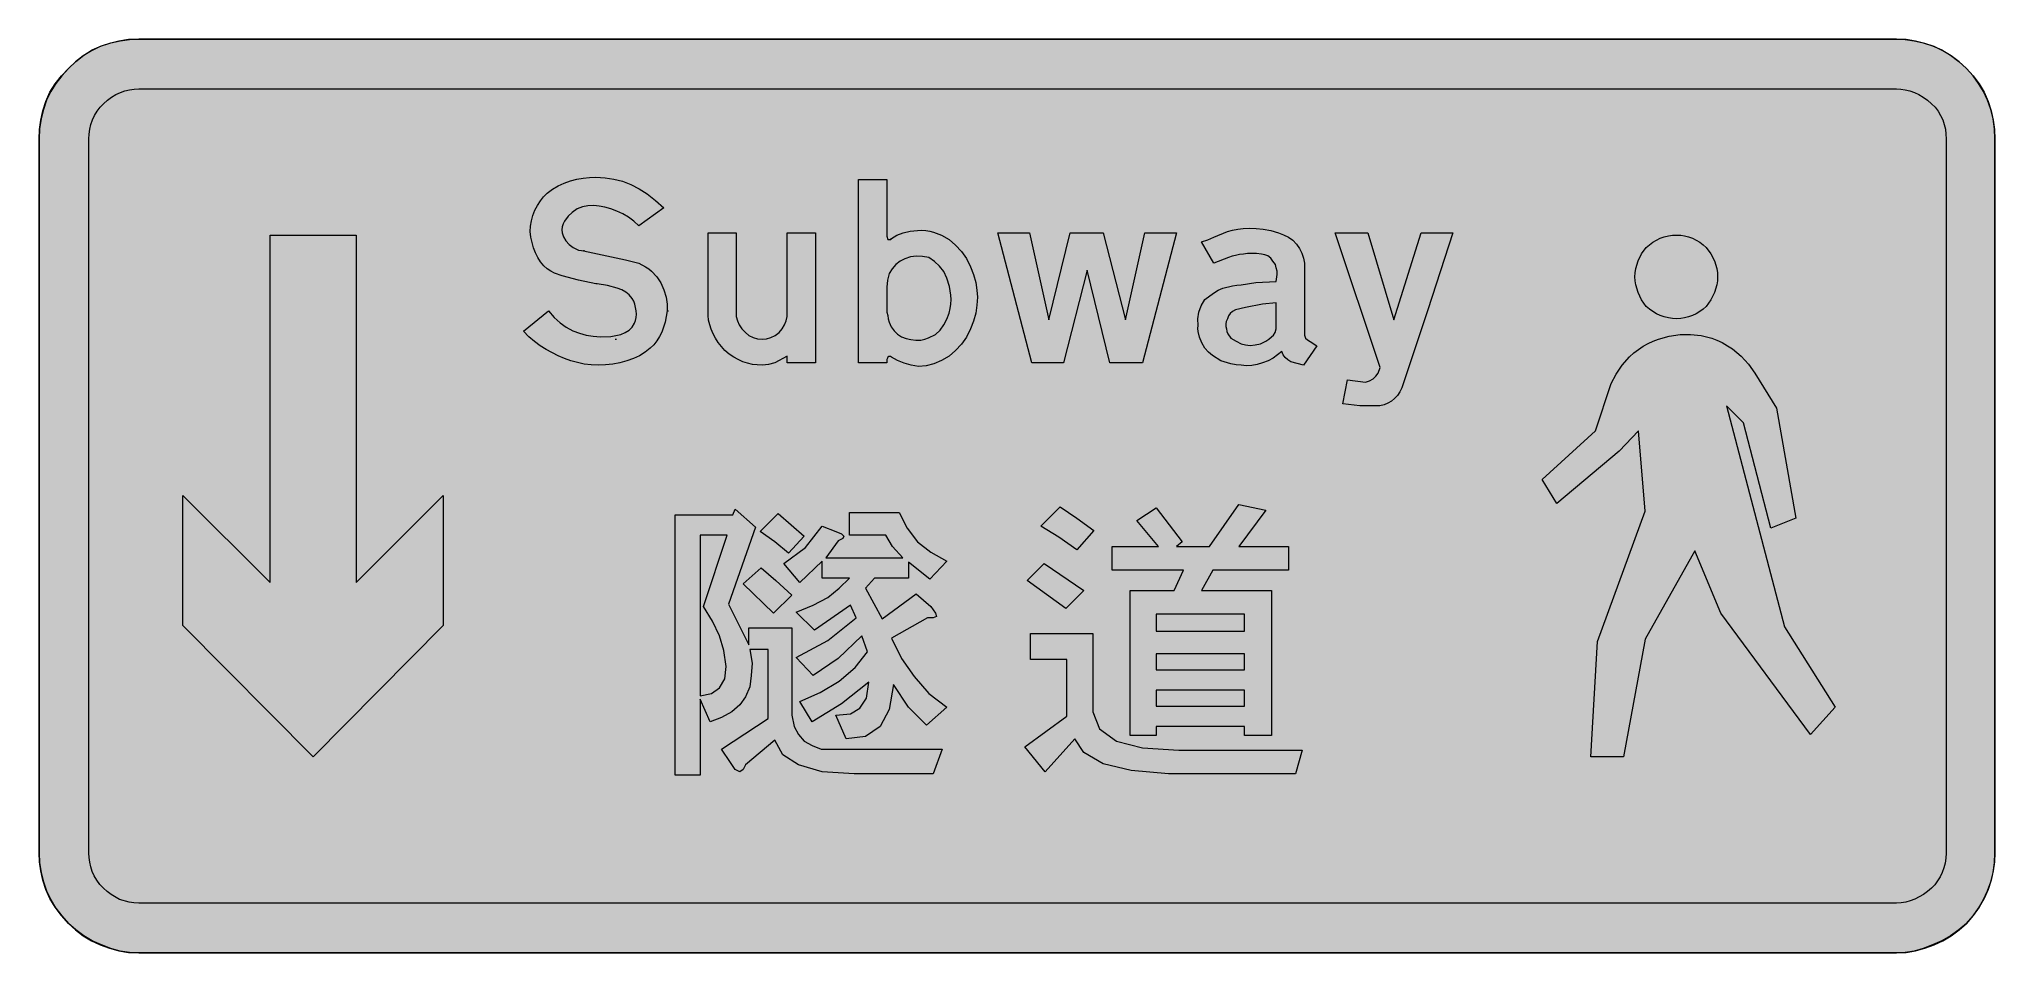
# Model space of a CAD drawing. Header units: metres. Extents: x 25 to 543, y 16 to 258.
import ezdxf

# ---------------------------------------------------------------- set-up
doc = ezdxf.new("R2010")
doc.units = ezdxf.units.M
for name, color, linetype, true_color in [('FILL_BLUE_0000FF', 7, 'Continuous', 0x0000ff), ('FILL_WHITE_FFFFFF', 7, 'Continuous', 0xffffff), ('STROKE_BLUE_0000FF', 7, 'Continuous', 0x0000ff), ('STROKE_WHITE_FFFFFF', 7, 'Continuous', 0xffffff)]:
    doc.layers.add(name, color=color, linetype=linetype, true_color=true_color)

msp = doc.modelspace()

# ---------------------------------------------------------------- hatches: boundary and pattern name
at = {"layer": 'FILL_BLUE_0000FF', "true_color": 0x0000ff}
h = msp.add_hatch(color=7, dxfattribs=at)
h.dxf.hatch_style = 1
h.paths.add_polyline_path([(51.45, 29.22), (50.15, 29.28), (48.9, 29.44), (46.35, 30.12), (44.14, 31.51), (43.1, 32.27), (42.15, 33.12), (41.13, 34.12), (40.31, 35.26), (39.66, 36.45), (39.15, 37.62), (38.76, 38.79), (38.48, 40.02), (38.31, 41.25), (38.25, 42.42), (38.25, 231.72), (38.31, 232.97), (38.48, 234.23), (38.77, 235.48), (39.19, 236.71), (39.73, 237.89), (40.4, 239.02), (41.21, 240.07), (42.15, 241.02), (43.19, 241.96), (44.28, 242.77), (45.41, 243.44), (46.58, 243.98), (47.77, 244.4), (48.98, 244.69), (50.21, 244.86), (51.45, 244.92), (517.35, 244.92), (518.5, 244.86), (519.69, 244.69), (520.9, 244.4), (522.11, 243.98), (523.31, 243.44), (524.48, 242.77), (525.6, 241.96), (526.65, 241.02), (527.59, 240.07), (528.4, 239.02), (529.07, 237.89), (529.61, 236.71), (530.03, 235.48), (530.32, 234.23), (530.49, 232.97), (530.55, 231.72), (530.55, 42.42), (530.48, 41.09), (530.28, 39.79), (529.95, 38.53), (529.5, 37.32), (528.94, 36.17), (528.27, 35.08), (527.51, 34.06), (526.65, 33.12), (525.61, 32.26), (524.52, 31.5), (523.39, 30.83), (522.23, 30.27), (521.03, 29.82), (519.82, 29.49), (518.59, 29.29), (517.35, 29.22), (51.45, 29.22)])
at = {"layer": 'FILL_WHITE_FFFFFF', "true_color": 0xffffff}
h = msp.add_hatch(color=7, dxfattribs=at)
h.dxf.hatch_style = 1
h.paths.add_polyline_path([(51.45, 16.02), (48.98, 16.14), (46.5, 16.51), (44.03, 17.16), (41.55, 18.12), (39.14, 19.18), (36.86, 20.52), (34.76, 22.09), (32.85, 23.82), (30.94, 25.9), (29.29, 28.09), (27.91, 30.4), (26.85, 32.82), (26.06, 35.29), (25.5, 37.73), (25.16, 40.12), (25.05, 42.42), (25.05, 231.72), (25.16, 234.19), (25.5, 236.67), (26.06, 239.14), (26.85, 241.62), (27.91, 244.03), (29.29, 246.31), (30.94, 248.41), (32.85, 250.32), (34.76, 252.23), (36.86, 253.88), (39.14, 255.26), (41.55, 256.32), (44.03, 257.11), (46.5, 257.67), (48.98, 258.01), (51.45, 258.12), (517.35, 258.12), (519.65, 258.01), (522.04, 257.67), (524.48, 257.11), (526.95, 256.32), (529.37, 255.26), (531.67, 253.88), (533.87, 252.23), (535.95, 250.32), (537.68, 248.41), (539.25, 246.31), (540.59, 244.03), (541.65, 241.62), (542.44, 239.14), (543, 236.67), (543.34, 234.19), (543.45, 231.72), (543.45, 42.42), (543.34, 40.12), (543, 37.73), (542.44, 35.29), (541.65, 32.82), (540.59, 30.4), (539.25, 28.09), (537.68, 25.9), (535.95, 23.82), (533.87, 22.09), (531.67, 20.52), (529.37, 19.18), (526.95, 18.12), (524.48, 17.16), (522.04, 16.51), (519.65, 16.14), (517.35, 16.02), (51.45, 16.02)])
h = msp.add_hatch(color=7, dxfattribs=at)
h.dxf.hatch_style = 1
h.paths.add_polyline_path([(190.97, 183.14), (190.57, 181.77), (190.09, 180.49), (189.5, 179.3), (188.81, 178.19), (187.99, 177.16), (187.05, 176.22), (185.72, 175.17), (184.22, 174.25), (182.58, 173.48), (180.82, 172.84), (178.99, 172.35), (177.09, 172), (175.17, 171.79), (173.25, 171.72), (171.37, 171.8), (169.53, 172.04), (167.75, 172.42), (166.01, 172.92), (164.32, 173.54), (162.66, 174.25), (159.45, 175.92), (157.88, 176.88), (156.34, 177.98), (154.85, 179.25), (153.45, 180.72), (160.05, 186.12), (161.55, 184.37), (163.13, 182.93), (164.79, 181.77), (166.5, 180.87), (168.27, 180.19), (170.09, 179.71), (171.95, 179.39), (173.85, 179.22), (176.61, 179.36), (177.96, 179.57), (179.25, 179.89), (180.42, 180.36), (181.44, 180.99), (182.27, 181.8), (182.85, 182.82), (183.13, 183.55), (183.3, 184.36), (183.37, 185.22), (183.34, 186.12), (182.98, 187.88), (182.66, 188.69), (182.25, 189.42), (181.48, 190.34), (180.54, 191.08), (179.47, 191.68), (178.28, 192.16), (175.67, 192.84), (172.95, 193.32), (172.65, 193.32), (168.04, 194.26), (163.65, 195.42), (161.7, 196.09), (160.7, 196.6), (159.75, 197.22), (158.79, 198.09), (157.95, 199.1), (157.22, 200.25), (156.6, 201.49), (156.09, 202.83), (155.7, 204.22), (155.42, 205.66), (155.25, 207.12), (155.33, 208.58), (155.57, 210.02), (155.96, 211.43), (156.49, 212.78), (157.14, 214.07), (157.91, 215.26), (158.78, 216.35), (159.75, 217.32), (161.15, 218.36), (162.65, 219.24), (164.23, 219.97), (165.86, 220.54), (167.54, 220.98), (169.24, 221.29), (170.95, 221.46), (172.65, 221.52), (175.07, 221.41), (177.4, 221.06), (179.66, 220.46), (181.87, 219.61), (184.06, 218.49), (186.23, 217.09), (188.42, 215.4), (190.65, 213.42), (184.05, 208.62), (182.73, 209.87), (181.29, 210.94), (179.75, 211.83), (178.16, 212.56), (176.56, 213.13), (174.98, 213.56), (173.46, 213.85), (172.05, 214.02), (170.53, 213.95), (169.09, 213.68), (167.7, 213.13), (166.35, 212.22), (165.25, 211.17), (164.33, 209.86), (163.98, 209.14), (163.73, 208.38), (163.62, 207.61), (163.65, 206.82), (164.03, 205.7), (164.7, 204.64), (165.59, 203.7), (166.65, 202.92), (167.33, 202.53), (168.04, 202.24), (168.8, 202.08), (169.65, 202.02), (169.35, 202.02), (180.45, 199.62), (184.05, 198.72), (185.81, 197.78), (186.62, 197.24), (187.35, 196.62), (188.76, 195.16), (189.86, 193.51), (190.68, 191.68), (191.25, 189.72), (191.51, 187.92), (191.55, 186.12), (190.97, 183.14)])
h = msp.add_hatch(color=7, dxfattribs=at)
h.dxf.hatch_style = 1
h.paths.add_polyline_path([(254.06, 206.82), (255.89, 207.26), (257.85, 207.42), (258.96, 207.48), (260.05, 207.42), (261.11, 207.27), (262.16, 207.01), (264.22, 206.2), (266.25, 205.02), (267.98, 203.56), (269.55, 201.87), (270.89, 199.96), (271.95, 197.82), (272.74, 195.75), (273.3, 193.66), (273.64, 191.62), (273.75, 189.72), (273.64, 187.65), (273.3, 185.52), (272.74, 183.39), (271.95, 181.32), (270.89, 179.18), (269.55, 177.27), (267.98, 175.58), (266.25, 174.12), (264.23, 172.94), (262.2, 172.09), (260.18, 171.59), (258.15, 171.42), (256.18, 171.75), (254.33, 172.28), (252.58, 172.98), (250.95, 173.82), (250.73, 173.99), (250.5, 174.04), (250.28, 173.99), (250.05, 173.82), (249.9, 173.63), (249.75, 173.22), (249.75, 172.32), (242.25, 172.32), (242.25, 220.92), (249.75, 220.92), (249.75, 205.92), (250.05, 205.02), (250.65, 205.02), (250.8, 205.06), (250.95, 205.32), (252.41, 206.15), (254.06, 206.82)])
h.paths.add_polyline_path([(260.81, 178.96), (262.65, 179.82), (263.89, 181.05), (264.9, 182.44), (265.69, 183.95), (266.25, 185.52), (266.53, 186.74), (266.7, 187.94), (266.77, 189.12), (266.74, 190.28), (266.38, 192.57), (265.65, 194.82), (264.82, 196.51), (263.7, 197.97), (262.36, 199.21), (260.85, 200.22), (259.23, 200.55), (257.59, 200.63), (256, 200.43), (254.55, 199.92), (253.26, 199.31), (252.11, 198.42), (251.13, 197.3), (250.35, 196.02), (249.94, 194.22), (249.75, 192.42), (249.75, 186.72), (249.79, 185.82), (250.05, 184.92), (250.09, 184.02), (250.35, 183.12), (250.91, 181.88), (251.66, 180.83), (252.59, 179.96), (253.65, 179.22), (254.83, 178.83), (256.09, 178.54), (257.4, 178.38), (258.75, 178.32), (259.82, 178.6), (260.81, 178.96)], flags=16)
h = msp.add_hatch(color=7, dxfattribs=at)
h.dxf.hatch_style = 1
h.paths.add_polyline_path([(334.8, 204.91), (336.45, 205.62), (340.05, 207.12), (341.4, 207.51), (342.79, 207.79), (344.23, 207.96), (345.75, 208.02), (347.6, 207.96), (349.54, 207.76), (351.53, 207.39), (353.55, 206.82), (354.89, 206.31), (356.18, 205.66), (357.35, 204.84), (358.35, 203.82), (359.14, 202.64), (359.74, 201.38), (360.16, 200.07), (360.45, 198.72), (360.45, 191.52), (360.45, 180.42), (360.49, 179.67), (360.75, 178.92), (361.24, 178.47), (361.95, 178.02), (363.75, 176.82), (360.15, 171.72), (356.85, 172.62), (356.01, 173.13), (355.31, 173.74), (354.78, 174.48), (354.45, 175.32), (352.13, 173.59), (350.82, 172.87), (349.35, 172.32), (347.95, 171.93), (346.5, 171.68), (345.05, 171.6), (343.65, 171.72), (342.3, 171.82), (340.95, 172.09), (338.25, 172.92), (336.04, 174.34), (335, 175.2), (334.05, 176.22), (333.22, 177.62), (332.59, 179.11), (332.24, 180.65), (332.19, 181.43), (332.25, 182.22), (332.19, 184.02), (332.48, 185.78), (333.09, 187.49), (334.05, 189.12), (336.34, 190.84), (337.55, 191.57), (338.85, 192.12), (341.36, 192.79), (342.52, 192.96), (343.65, 193.02), (347.55, 193.62), (352.95, 193.92), (353.25, 195.72), (353.21, 196.62), (352.95, 197.52), (352.89, 197.97), (352.73, 198.42), (352.05, 199.32), (351.5, 200.11), (350.77, 200.67), (349.94, 201.01), (349.05, 201.12), (347.75, 201.29), (346.54, 201.34), (345.38, 201.29), (344.25, 201.12), (343.2, 201.08), (342.15, 200.82), (341.25, 200.63), (340.35, 200.22), (336.45, 198.72), (333.15, 204.42), (334.8, 204.91)])
h.paths.add_polyline_path([(346.09, 176.97), (347.4, 177.08), (348.75, 177.42), (350.25, 178.09), (351.03, 178.6), (351.75, 179.22), (352.2, 179.71), (352.65, 180.42), (352.91, 181.32), (352.95, 182.22), (352.95, 188.22), (349.35, 187.92), (344.85, 187.02), (342.15, 186.42), (341.36, 185.96), (340.76, 185.44), (340.34, 184.82), (340.05, 184.02), (339.71, 183.34), (339.56, 182.67), (339.59, 181.99), (339.75, 181.32), (339.85, 180.65), (340.13, 180.01), (340.95, 178.92), (342.3, 178.06), (343.65, 177.42), (344.83, 177.08), (346.09, 176.97)], flags=16)
h = msp.add_hatch(color=7, dxfattribs=at)
h.dxf.hatch_style = 1
h.paths.add_polyline_path([(63.15, 137.22), (86.25, 114.12), (86.25, 206.22), (109.05, 206.22), (109.05, 114.12), (132.15, 137.22), (132.15, 102.72), (97.65, 67.92), (63.15, 102.72), (63.15, 137.22)])
h = msp.add_hatch(color=7, dxfattribs=at)
h.dxf.hatch_style = 1
h.paths.add_polyline_path([(215.41, 171.78), (214.11, 171.95), (212.83, 172.24), (211.58, 172.66), (210.35, 173.2), (209.16, 173.87), (207.99, 174.68), (206.85, 175.62), (205.89, 176.66), (205.05, 177.75), (204.32, 178.88), (203.7, 180.04), (203.19, 181.24), (202.8, 182.45), (202.52, 183.68), (202.35, 184.92), (202.35, 206.82), (209.85, 206.82), (209.85, 184.62), (210.14, 183.5), (210.6, 182.41), (211.28, 181.37), (212.25, 180.42), (213.21, 179.63), (214.28, 179.07), (215.46, 178.73), (216.75, 178.62), (217.88, 178.73), (219, 179.07), (220.13, 179.63), (221.25, 180.42), (222.04, 181.37), (222.64, 182.41), (223.06, 183.5), (223.35, 184.62), (223.35, 206.82), (230.85, 206.82), (230.85, 172.32), (223.35, 172.32), (223.35, 174.12), (220.05, 172.32), (218.4, 171.91), (216.75, 171.72), (215.41, 171.78)])
h = msp.add_hatch(color=7, dxfattribs=at)
h.dxf.hatch_style = 1
h.paths.add_polyline_path([(292.65, 183.72), (298.35, 206.82), (302.85, 206.82), (307.05, 206.82), (313.05, 183.72), (318.15, 206.82), (326.55, 206.82), (317.55, 172.32), (308.85, 172.32), (302.85, 196.92), (296.55, 172.32), (288.15, 172.32), (279.15, 206.82), (287.55, 206.82), (292.65, 183.72)])
h = msp.add_hatch(color=7, dxfattribs=at)
h.dxf.hatch_style = 1
h.paths.add_polyline_path([(380.55, 171.12), (368.55, 206.82), (377.25, 206.82), (384.15, 183.72), (391.35, 206.82), (399.75, 206.82), (393.15, 186.42), (386.25, 165.72), (385.73, 164.65), (385.09, 163.7), (384.33, 162.88), (383.48, 162.19), (382.54, 161.65), (381.53, 161.25), (380.46, 161), (379.35, 160.92), (375.15, 160.92), (370.65, 161.52), (371.85, 167.82), (376.65, 167.22), (377.71, 167.55), (378.64, 168.08), (379.39, 168.78), (379.95, 169.62), (380.55, 171.12)])
h = msp.add_hatch(color=7, dxfattribs=at)
h.dxf.hatch_style = 1
h.paths.add_polyline_path([(448.11, 196.23), (448.27, 197.31), (448.88, 199.36), (449.82, 201.24), (451.05, 202.92), (451.88, 203.66), (452.78, 204.32), (453.74, 204.89), (454.76, 205.36), (455.82, 205.73), (456.91, 206), (458.03, 206.16), (459.15, 206.22), (460.17, 206.16), (461.21, 206), (462.25, 205.73), (463.28, 205.36), (464.27, 204.89), (465.23, 204.32), (466.12, 203.66), (466.95, 202.92), (468.18, 201.24), (469.12, 199.36), (469.73, 197.31), (469.89, 196.23), (469.95, 195.12), (469.89, 194.1), (469.73, 193.06), (469.12, 190.99), (468.18, 189.04), (466.95, 187.32), (466.12, 186.58), (465.23, 185.92), (464.27, 185.35), (463.28, 184.88), (462.25, 184.51), (461.21, 184.24), (460.17, 184.08), (459.15, 184.02), (458.03, 184.08), (456.91, 184.24), (455.82, 184.51), (454.76, 184.88), (453.74, 185.35), (452.78, 185.92), (451.88, 186.58), (451.05, 187.32), (449.82, 189.04), (448.88, 190.99), (448.27, 193.06), (448.11, 194.1), (448.05, 195.12), (448.11, 196.23)])
h = msp.add_hatch(color=7, dxfattribs=at)
h.dxf.hatch_style = 1
h.paths.add_polyline_path([(436.35, 67.92), (438.15, 98.52), (450.75, 133.02), (448.95, 154.32), (443.85, 148.92), (427.35, 135.12), (423.45, 141.42), (437.55, 154.32), (441.75, 166.92), (443.04, 169.38), (444.68, 171.76), (446.64, 173.97), (447.75, 174.98), (448.95, 175.92), (450.21, 176.76), (451.53, 177.5), (452.88, 178.13), (454.28, 178.66), (457.13, 179.42), (460.05, 179.82), (462.8, 179.87), (465.6, 179.56), (467.01, 179.25), (468.4, 178.85), (469.79, 178.34), (471.15, 177.72), (472.56, 176.9), (473.86, 176.03), (475.06, 175.1), (476.18, 174.12), (478.15, 171.98), (479.85, 169.62), (485.55, 160.32), (490.65, 131.22), (484.05, 128.52), (476.85, 156.42), (472.35, 160.92), (487.65, 102.42), (501.15, 81.12), (494.55, 73.92), (470.85, 106.02), (463.95, 122.52), (450.75, 99.12), (445.05, 67.92), (436.35, 67.92)])
h = msp.add_hatch(color=7, dxfattribs=at)
h.dxf.hatch_style = 1
h.paths.add_polyline_path([(343.05, 134.82), (350.25, 133.32), (343.05, 123.72), (356.25, 123.72), (356.25, 117.42), (336.15, 117.42), (333.15, 112.02), (351.75, 112.02), (351.75, 73.62), (344.55, 73.62), (344.55, 76.02), (321.15, 76.02), (321.15, 73.62), (314.25, 73.62), (314.25, 112.02), (325.95, 112.02), (328.35, 117.42), (309.45, 117.42), (309.45, 123.72), (321.75, 123.72), (316.05, 130.62), (321.15, 133.92), (328.05, 124.92), (326.55, 123.72), (335.25, 123.72), (343.05, 134.82)])
h.paths.add_polyline_path([(321.15, 81.42), (344.55, 81.42), (344.55, 85.62), (321.15, 85.62), (321.15, 81.42)], flags=16)
h.paths.add_polyline_path([(321.15, 95.22), (321.15, 91.02), (344.55, 91.02), (344.55, 95.22), (321.15, 95.22)], flags=16)
h.paths.add_polyline_path([(344.55, 105.72), (321.15, 105.72), (321.15, 101.22), (344.55, 101.22), (344.55, 105.72)], flags=16)
h = msp.add_hatch(color=7, dxfattribs=at)
h.dxf.hatch_style = 1
h.paths.add_polyline_path([(208.95, 132.12), (209.55, 133.62), (214.95, 128.82), (207.75, 108.42), (213.15, 97.62), (213.15, 102.12), (224.55, 102.12), (224.55, 82.02), (224.55, 79.02), (225.15, 76.02), (226.35, 73.92), (227.85, 72.12), (229.95, 70.92), (232.35, 70.02), (235.35, 70.02), (238.95, 70.02), (264.45, 70.02), (262.05, 63.42), (241.05, 63.42), (232.65, 64.02), (226.35, 65.82), (222.15, 68.52), (220.05, 72.42), (212.25, 65.82), (211.65, 64.62), (210.75, 64.02), (209.55, 64.62), (208.35, 66.42), (205.95, 70.02), (218.25, 78.12), (218.25, 96.42), (213.45, 96.42), (214.05, 92.82), (213.75, 89.52), (213.45, 86.52), (212.25, 83.82), (210.75, 81.72), (208.65, 79.92), (205.95, 78.42), (202.95, 77.22), (200.25, 83.22), (200.25, 63.12), (193.65, 63.12), (193.65, 132.12), (208.95, 132.12)])
h.paths.add_polyline_path([(203.25, 84.72), (205.35, 86.22), (206.85, 88.62), (207.15, 91.92), (206.55, 96.12), (205.35, 100.02), (203.55, 103.92), (201.15, 107.82), (207.45, 126.72), (200.25, 126.72), (200.25, 84.12), (203.25, 84.72)], flags=16)
h = msp.add_hatch(color=7, dxfattribs=at)
h.dxf.hatch_style = 1
h.paths.add_polyline_path([(220.05, 124.92), (216.15, 127.62), (220.95, 132.42), (227.85, 126.42), (223.65, 121.92), (220.05, 124.92)])
h = msp.add_hatch(color=7, dxfattribs=at)
h.dxf.hatch_style = 1
h.paths.add_polyline_path([(228.15, 123.42), (232.65, 129.12), (236.25, 127.62), (237.75, 127.02), (238.35, 126.42), (238.05, 125.82), (236.85, 125.22), (233.55, 120.72), (253.95, 120.72), (251.25, 123.72), (249.45, 126.72), (239.85, 126.72), (239.85, 132.72), (253.05, 132.72), (255.15, 128.52), (257.85, 124.92), (261.45, 122.22), (265.65, 119.82), (261.15, 115.02), (255.45, 119.52), (255.45, 115.32), (246.45, 115.32), (244.05, 112.62), (248.55, 104.52), (257.55, 111.12), (261.45, 107.82), (262.65, 106.02), (262.95, 105.12), (262.05, 104.82), (260.55, 104.82), (250.95, 99.42), (253.65, 94.02), (256.95, 89.22), (260.85, 84.72), (265.65, 81.12), (260.25, 76.32), (255.45, 81.12), (251.55, 87.12), (250.35, 80.52), (247.95, 76.02), (244.05, 73.32), (238.95, 72.72), (236.25, 79.02), (240.15, 79.32), (242.55, 80.82), (244.35, 83.52), (244.95, 87.72), (237.75, 82.02), (229.95, 77.22), (226.65, 82.62), (232.05, 85.02), (237.15, 88.02), (241.35, 91.62), (244.65, 95.82), (243.15, 100.02), (236.85, 94.02), (230.25, 89.52), (225.75, 94.32), (234.15, 98.82), (241.65, 104.82), (240.15, 108.12), (230.55, 101.52), (225.75, 106.32), (230.25, 108.12), (234.15, 110.22), (237.15, 112.62), (239.85, 115.32), (232.65, 115.32), (232.65, 119.82), (226.65, 114.12), (222.45, 119.22), (228.15, 123.42)])
h = msp.add_hatch(color=7, dxfattribs=at)
h.dxf.hatch_style = 1
h.paths.add_polyline_path([(300.15, 131.22), (304.65, 127.92), (300.15, 122.82), (295.35, 126.12), (290.55, 129.12), (295.65, 134.22), (300.15, 131.22)])
h = msp.add_hatch(color=7, dxfattribs=at)
h.dxf.hatch_style = 1
h.paths.add_polyline_path([(211.65, 113.82), (216.45, 118.02), (220.35, 114.72), (224.55, 110.82), (219.75, 106.02), (211.65, 113.82)])
h = msp.add_hatch(color=7, dxfattribs=at)
h.dxf.hatch_style = 1
h.paths.add_polyline_path([(301.95, 112.02), (297.15, 107.22), (286.95, 114.72), (291.45, 119.22), (301.95, 112.02)])
h = msp.add_hatch(color=7, dxfattribs=at)
h.dxf.hatch_style = 1
h.paths.add_polyline_path([(304.35, 100.62), (304.35, 79.92), (306.15, 75.42), (310.65, 72.12), (317.55, 70.32), (327.15, 69.72), (359.85, 69.72), (358.05, 63.42), (324.45, 63.42), (314.55, 64.32), (307.05, 66.12), (301.95, 69.12), (299.55, 72.72), (291.75, 64.02), (286.35, 70.62), (297.45, 78.72), (297.45, 93.72), (287.85, 93.72), (287.85, 100.62), (304.35, 100.62)])

# ---------------------------------------------------------------- linework, layer by layer
at = {"layer": 'FILL_BLUE_0000FF', "lineweight": 0, "true_color": 0x0000ff}
msp.add_lwpolyline([(51.45, 29.22), (50.15, 29.28), (48.9, 29.44), (46.35, 30.12), (44.14, 31.51), (43.1, 32.27), (42.15, 33.12), (41.13, 34.12), (40.31, 35.26), (39.66, 36.45), (39.15, 37.62), (38.76, 38.79), (38.48, 40.02), (38.31, 41.25), (38.25, 42.42), (38.25, 231.72), (38.31, 232.97), (38.48, 234.23), (38.77, 235.48), (39.19, 236.71), (39.73, 237.89), (40.4, 239.02), (41.21, 240.07), (42.15, 241.02), (43.19, 241.96), (44.28, 242.77), (45.41, 243.44), (46.58, 243.98), (47.77, 244.4), (48.98, 244.69), (50.21, 244.86), (51.45, 244.92), (517.35, 244.92), (518.5, 244.86), (519.69, 244.69), (520.9, 244.4), (522.11, 243.98), (523.31, 243.44), (524.48, 242.77), (525.6, 241.96), (526.65, 241.02), (527.59, 240.07), (528.4, 239.02), (529.07, 237.89), (529.61, 236.71), (530.03, 235.48), (530.32, 234.23), (530.49, 232.97), (530.55, 231.72), (530.55, 42.42), (530.48, 41.09), (530.28, 39.79), (529.95, 38.53), (529.5, 37.32), (528.94, 36.17), (528.27, 35.08), (527.51, 34.06), (526.65, 33.12), (525.61, 32.26), (524.52, 31.5), (523.39, 30.83), (522.23, 30.27), (521.03, 29.82), (519.82, 29.49), (518.59, 29.29), (517.35, 29.22)], close=True, dxfattribs=at)
at = {"layer": 'FILL_WHITE_FFFFFF', "lineweight": 0, "true_color": 0xffffff}
for points in [[(51.45, 16.02), (48.98, 16.14), (46.5, 16.51), (44.03, 17.16), (41.55, 18.12), (39.14, 19.18), (36.86, 20.52), (34.76, 22.09), (32.85, 23.82), (30.94, 25.9), (29.29, 28.09), (27.91, 30.4), (26.85, 32.82), (26.06, 35.29), (25.5, 37.73), (25.16, 40.12), (25.05, 42.42), (25.05, 231.72), (25.16, 234.19), (25.5, 236.67), (26.06, 239.14), (26.85, 241.62), (27.91, 244.03), (29.29, 246.31), (30.94, 248.41), (32.85, 250.32), (34.76, 252.23), (36.86, 253.88), (39.14, 255.26), (41.55, 256.32), (44.03, 257.11), (46.5, 257.67), (48.98, 258.01), (51.45, 258.12), (517.35, 258.12), (519.65, 258.01), (522.04, 257.67), (524.48, 257.11), (526.95, 256.32), (529.37, 255.26), (531.67, 253.88), (533.87, 252.23), (535.95, 250.32), (537.68, 248.41), (539.25, 246.31), (540.59, 244.03), (541.65, 241.62), (542.44, 239.14), (543, 236.67), (543.34, 234.19), (543.45, 231.72), (543.45, 42.42), (543.34, 40.12), (543, 37.73), (542.44, 35.29), (541.65, 32.82), (540.59, 30.4), (539.25, 28.09), (537.68, 25.9), (535.95, 23.82), (533.87, 22.09), (531.67, 20.52), (529.37, 19.18), (526.95, 18.12), (524.48, 17.16), (522.04, 16.51), (519.65, 16.14), (517.35, 16.02)], [(190.97, 183.14), (190.57, 181.77), (190.09, 180.49), (189.5, 179.3), (188.81, 178.19), (187.99, 177.16), (187.05, 176.22), (185.72, 175.17), (184.22, 174.25), (182.58, 173.48), (180.82, 172.84), (178.99, 172.35), (177.09, 172), (175.17, 171.79), (173.25, 171.72), (171.37, 171.8), (169.53, 172.04), (167.75, 172.42), (166.01, 172.92), (164.32, 173.54), (162.66, 174.25), (159.45, 175.92), (157.88, 176.88), (156.34, 177.98), (154.85, 179.25), (153.45, 180.72), (160.05, 186.12), (161.55, 184.37), (163.13, 182.93), (164.79, 181.77), (166.5, 180.87), (168.27, 180.19), (170.09, 179.71), (171.95, 179.39), (173.85, 179.22), (176.61, 179.36), (177.96, 179.57), (179.25, 179.89), (180.42, 180.36), (181.44, 180.99), (182.27, 181.8), (182.85, 182.82), (183.13, 183.55), (183.3, 184.36), (183.37, 185.22), (183.34, 186.12), (182.98, 187.88), (182.66, 188.69), (182.25, 189.42), (181.48, 190.34), (180.54, 191.08), (179.47, 191.68), (178.28, 192.16), (175.67, 192.84), (172.95, 193.32), (172.65, 193.32), (168.04, 194.26), (163.65, 195.42), (161.7, 196.09), (160.7, 196.6), (159.75, 197.22), (158.79, 198.09), (157.95, 199.1), (157.22, 200.25), (156.6, 201.49), (156.09, 202.83), (155.7, 204.22), (155.42, 205.66), (155.25, 207.12), (155.33, 208.58), (155.57, 210.02), (155.96, 211.43), (156.49, 212.78), (157.14, 214.07), (157.91, 215.26), (158.78, 216.35), (159.75, 217.32), (161.15, 218.36), (162.65, 219.24), (164.23, 219.97), (165.86, 220.54), (167.54, 220.98), (169.24, 221.29), (170.95, 221.46), (172.65, 221.52), (175.07, 221.41), (177.4, 221.06), (179.66, 220.46), (181.87, 219.61), (184.06, 218.49), (186.23, 217.09), (188.42, 215.4), (190.65, 213.42), (184.05, 208.62), (182.73, 209.87), (181.29, 210.94), (179.75, 211.83), (178.16, 212.56), (176.56, 213.13), (174.98, 213.56), (173.46, 213.85), (172.05, 214.02), (170.53, 213.95), (169.09, 213.68), (167.7, 213.13), (166.35, 212.22), (165.25, 211.17), (164.33, 209.86), (163.98, 209.14), (163.73, 208.38), (163.62, 207.61), (163.65, 206.82), (164.03, 205.7), (164.7, 204.64), (165.59, 203.7), (166.65, 202.92), (167.33, 202.53), (168.04, 202.24), (168.8, 202.08), (169.65, 202.02), (169.35, 202.02), (180.45, 199.62), (184.05, 198.72), (185.81, 197.78), (186.62, 197.24), (187.35, 196.62), (188.76, 195.16), (189.86, 193.51), (190.68, 191.68), (191.25, 189.72), (191.51, 187.92), (191.55, 186.12)], [(254.06, 206.82), (255.89, 207.26), (257.85, 207.42), (258.96, 207.48), (260.05, 207.42), (261.11, 207.27), (262.16, 207.01), (264.22, 206.2), (266.25, 205.02), (267.98, 203.56), (269.55, 201.87), (270.89, 199.96), (271.95, 197.82), (272.74, 195.75), (273.3, 193.66), (273.64, 191.62), (273.75, 189.72), (273.64, 187.65), (273.3, 185.52), (272.74, 183.39), (271.95, 181.32), (270.89, 179.18), (269.55, 177.27), (267.98, 175.58), (266.25, 174.12), (264.23, 172.94), (262.2, 172.09), (260.18, 171.59), (258.15, 171.42), (256.18, 171.75), (254.33, 172.28), (252.58, 172.98), (250.95, 173.82), (250.73, 173.99), (250.5, 174.04), (250.28, 173.99), (250.05, 173.82), (249.9, 173.63), (249.75, 173.22), (249.75, 172.32), (242.25, 172.32), (242.25, 220.92), (249.75, 220.92), (249.75, 205.92), (250.05, 205.02), (250.65, 205.02), (250.8, 205.06), (250.95, 205.32), (252.41, 206.15)], [(334.8, 204.91), (336.45, 205.62), (340.05, 207.12), (341.4, 207.51), (342.79, 207.79), (344.23, 207.96), (345.75, 208.02), (347.6, 207.96), (349.54, 207.76), (351.53, 207.39), (353.55, 206.82), (354.89, 206.31), (356.18, 205.66), (357.35, 204.84), (358.35, 203.82), (359.14, 202.64), (359.74, 201.38), (360.16, 200.07), (360.45, 198.72), (360.45, 191.52), (360.45, 180.42), (360.49, 179.67), (360.75, 178.92), (361.24, 178.47), (361.95, 178.02), (363.75, 176.82), (360.15, 171.72), (356.85, 172.62), (356.01, 173.13), (355.31, 173.74), (354.78, 174.48), (354.45, 175.32), (352.13, 173.59), (350.82, 172.87), (349.35, 172.32), (347.95, 171.93), (346.5, 171.68), (345.05, 171.6), (343.65, 171.72), (342.3, 171.82), (340.95, 172.09), (338.25, 172.92), (336.04, 174.34), (335, 175.2), (334.05, 176.22), (333.22, 177.62), (332.59, 179.11), (332.24, 180.65), (332.19, 181.43), (332.25, 182.22), (332.19, 184.02), (332.48, 185.78), (333.09, 187.49), (334.05, 189.12), (336.34, 190.84), (337.55, 191.57), (338.85, 192.12), (341.36, 192.79), (342.52, 192.96), (343.65, 193.02), (347.55, 193.62), (352.95, 193.92), (353.25, 195.72), (353.21, 196.62), (352.95, 197.52), (352.89, 197.97), (352.73, 198.42), (352.05, 199.32), (351.5, 200.11), (350.77, 200.67), (349.94, 201.01), (349.05, 201.12), (347.75, 201.29), (346.54, 201.34), (345.38, 201.29), (344.25, 201.12), (343.2, 201.08), (342.15, 200.82), (341.25, 200.63), (340.35, 200.22), (336.45, 198.72), (333.15, 204.42)], [(63.15, 137.22), (86.25, 114.12), (86.25, 206.22), (109.05, 206.22), (109.05, 114.12), (132.15, 137.22), (132.15, 102.72), (97.65, 67.92), (63.15, 102.72)], [(215.41, 171.78), (214.11, 171.95), (212.83, 172.24), (211.58, 172.66), (210.35, 173.2), (209.16, 173.87), (207.99, 174.68), (206.85, 175.62), (205.89, 176.66), (205.05, 177.75), (204.32, 178.88), (203.7, 180.04), (203.19, 181.24), (202.8, 182.45), (202.52, 183.68), (202.35, 184.92), (202.35, 206.82), (209.85, 206.82), (209.85, 184.62), (210.14, 183.5), (210.6, 182.41), (211.28, 181.37), (212.25, 180.42), (213.21, 179.63), (214.28, 179.07), (215.46, 178.73), (216.75, 178.62), (217.88, 178.73), (219, 179.07), (220.13, 179.63), (221.25, 180.42), (222.04, 181.37), (222.64, 182.41), (223.06, 183.5), (223.35, 184.62), (223.35, 206.82), (230.85, 206.82), (230.85, 172.32), (223.35, 172.32), (223.35, 174.12), (220.05, 172.32), (218.4, 171.91), (216.75, 171.72)], [(292.65, 183.72), (298.35, 206.82), (302.85, 206.82), (307.05, 206.82), (313.05, 183.72), (318.15, 206.82), (326.55, 206.82), (317.55, 172.32), (308.85, 172.32), (302.85, 196.92), (296.55, 172.32), (288.15, 172.32), (279.15, 206.82), (287.55, 206.82)], [(380.55, 171.12), (368.55, 206.82), (377.25, 206.82), (384.15, 183.72), (391.35, 206.82), (399.75, 206.82), (393.15, 186.42), (386.25, 165.72), (385.73, 164.65), (385.09, 163.7), (384.33, 162.88), (383.48, 162.19), (382.54, 161.65), (381.53, 161.25), (380.46, 161), (379.35, 160.92), (375.15, 160.92), (370.65, 161.52), (371.85, 167.82), (376.65, 167.22), (377.71, 167.55), (378.64, 168.08), (379.39, 168.78), (379.95, 169.62)], [(448.11, 196.23), (448.27, 197.31), (448.88, 199.36), (449.82, 201.24), (451.05, 202.92), (451.88, 203.66), (452.78, 204.32), (453.74, 204.89), (454.76, 205.36), (455.82, 205.73), (456.91, 206), (458.03, 206.16), (459.15, 206.22), (460.17, 206.16), (461.21, 206), (462.25, 205.73), (463.28, 205.36), (464.27, 204.89), (465.23, 204.32), (466.12, 203.66), (466.95, 202.92), (468.18, 201.24), (469.12, 199.36), (469.73, 197.31), (469.89, 196.23), (469.95, 195.12), (469.89, 194.1), (469.73, 193.06), (469.12, 190.99), (468.18, 189.04), (466.95, 187.32), (466.12, 186.58), (465.23, 185.92), (464.27, 185.35), (463.28, 184.88), (462.25, 184.51), (461.21, 184.24), (460.17, 184.08), (459.15, 184.02), (458.03, 184.08), (456.91, 184.24), (455.82, 184.51), (454.76, 184.88), (453.74, 185.35), (452.78, 185.92), (451.88, 186.58), (451.05, 187.32), (449.82, 189.04), (448.88, 190.99), (448.27, 193.06), (448.11, 194.1), (448.05, 195.12)], [(260.81, 178.96), (262.65, 179.82), (263.89, 181.05), (264.9, 182.44), (265.69, 183.95), (266.25, 185.52), (266.53, 186.74), (266.7, 187.94), (266.77, 189.12), (266.74, 190.28), (266.38, 192.57), (265.65, 194.82), (264.82, 196.51), (263.7, 197.97), (262.36, 199.21), (260.85, 200.22), (259.23, 200.55), (257.59, 200.63), (256, 200.43), (254.55, 199.92), (253.26, 199.31), (252.11, 198.42), (251.13, 197.3), (250.35, 196.02), (249.94, 194.22), (249.75, 192.42), (249.75, 186.72), (249.79, 185.82), (250.05, 184.92), (250.09, 184.02), (250.35, 183.12), (250.91, 181.88), (251.66, 180.83), (252.59, 179.96), (253.65, 179.22), (254.83, 178.83), (256.09, 178.54), (257.4, 178.38), (258.75, 178.32), (259.82, 178.6)], [(346.09, 176.97), (347.4, 177.08), (348.75, 177.42), (350.25, 178.09), (351.03, 178.6), (351.75, 179.22), (352.2, 179.71), (352.65, 180.42), (352.91, 181.32), (352.95, 182.22), (352.95, 188.22), (349.35, 187.92), (344.85, 187.02), (342.15, 186.42), (341.36, 185.96), (340.76, 185.44), (340.34, 184.82), (340.05, 184.02), (339.71, 183.34), (339.56, 182.67), (339.59, 181.99), (339.75, 181.32), (339.85, 180.65), (340.13, 180.01), (340.95, 178.92), (342.3, 178.06), (343.65, 177.42), (344.83, 177.08)], [(436.35, 67.92), (438.15, 98.52), (450.75, 133.02), (448.95, 154.32), (443.85, 148.92), (427.35, 135.12), (423.45, 141.42), (437.55, 154.32), (441.75, 166.92), (443.04, 169.38), (444.68, 171.76), (446.64, 173.97), (447.75, 174.98), (448.95, 175.92), (450.21, 176.76), (451.53, 177.5), (452.88, 178.13), (454.28, 178.66), (457.13, 179.42), (460.05, 179.82), (462.8, 179.87), (465.6, 179.56), (467.01, 179.25), (468.4, 178.85), (469.79, 178.34), (471.15, 177.72), (472.56, 176.9), (473.86, 176.03), (475.06, 175.1), (476.18, 174.12), (478.15, 171.98), (479.85, 169.62), (485.55, 160.32), (490.65, 131.22), (484.05, 128.52), (476.85, 156.42), (472.35, 160.92), (487.65, 102.42), (501.15, 81.12), (494.55, 73.92), (470.85, 106.02), (463.95, 122.52), (450.75, 99.12), (445.05, 67.92)], [(343.05, 134.82), (350.25, 133.32), (343.05, 123.72), (356.25, 123.72), (356.25, 117.42), (336.15, 117.42), (333.15, 112.02), (351.75, 112.02), (351.75, 73.62), (344.55, 73.62), (344.55, 76.02), (321.15, 76.02), (321.15, 73.62), (314.25, 73.62), (314.25, 112.02), (325.95, 112.02), (328.35, 117.42), (309.45, 117.42), (309.45, 123.72), (321.75, 123.72), (316.05, 130.62), (321.15, 133.92), (328.05, 124.92), (326.55, 123.72), (335.25, 123.72)], [(208.95, 132.12), (209.55, 133.62), (214.95, 128.82), (207.75, 108.42), (213.15, 97.62), (213.15, 102.12), (224.55, 102.12), (224.55, 82.02), (224.55, 79.02), (225.15, 76.02), (226.35, 73.92), (227.85, 72.12), (229.95, 70.92), (232.35, 70.02), (235.35, 70.02), (238.95, 70.02), (264.45, 70.02), (262.05, 63.42), (241.05, 63.42), (232.65, 64.02), (226.35, 65.82), (222.15, 68.52), (220.05, 72.42), (212.25, 65.82), (211.65, 64.62), (210.75, 64.02), (209.55, 64.62), (208.35, 66.42), (205.95, 70.02), (218.25, 78.12), (218.25, 96.42), (213.45, 96.42), (214.05, 92.82), (213.75, 89.52), (213.45, 86.52), (212.25, 83.82), (210.75, 81.72), (208.65, 79.92), (205.95, 78.42), (202.95, 77.22), (200.25, 83.22), (200.25, 63.12), (193.65, 63.12), (193.65, 132.12)], [(220.05, 124.92), (216.15, 127.62), (220.95, 132.42), (227.85, 126.42), (223.65, 121.92)], [(228.15, 123.42), (232.65, 129.12), (236.25, 127.62), (237.75, 127.02), (238.35, 126.42), (238.05, 125.82), (236.85, 125.22), (233.55, 120.72), (253.95, 120.72), (251.25, 123.72), (249.45, 126.72), (239.85, 126.72), (239.85, 132.72), (253.05, 132.72), (255.15, 128.52), (257.85, 124.92), (261.45, 122.22), (265.65, 119.82), (261.15, 115.02), (255.45, 119.52), (255.45, 115.32), (246.45, 115.32), (244.05, 112.62), (248.55, 104.52), (257.55, 111.12), (261.45, 107.82), (262.65, 106.02), (262.95, 105.12), (262.05, 104.82), (260.55, 104.82), (250.95, 99.42), (253.65, 94.02), (256.95, 89.22), (260.85, 84.72), (265.65, 81.12), (260.25, 76.32), (255.45, 81.12), (251.55, 87.12), (250.35, 80.52), (247.95, 76.02), (244.05, 73.32), (238.95, 72.72), (236.25, 79.02), (240.15, 79.32), (242.55, 80.82), (244.35, 83.52), (244.95, 87.72), (237.75, 82.02), (229.95, 77.22), (226.65, 82.62), (232.05, 85.02), (237.15, 88.02), (241.35, 91.62), (244.65, 95.82), (243.15, 100.02), (236.85, 94.02), (230.25, 89.52), (225.75, 94.32), (234.15, 98.82), (241.65, 104.82), (240.15, 108.12), (230.55, 101.52), (225.75, 106.32), (230.25, 108.12), (234.15, 110.22), (237.15, 112.62), (239.85, 115.32), (232.65, 115.32), (232.65, 119.82), (226.65, 114.12), (222.45, 119.22)], [(300.15, 131.22), (304.65, 127.92), (300.15, 122.82), (295.35, 126.12), (290.55, 129.12), (295.65, 134.22)], [(203.25, 84.72), (205.35, 86.22), (206.85, 88.62), (207.15, 91.92), (206.55, 96.12), (205.35, 100.02), (203.55, 103.92), (201.15, 107.82), (207.45, 126.72), (200.25, 126.72), (200.25, 84.12)], [(211.65, 113.82), (216.45, 118.02), (220.35, 114.72), (224.55, 110.82), (219.75, 106.02)], [(301.95, 112.02), (297.15, 107.22), (286.95, 114.72), (291.45, 119.22)], [(344.55, 105.72), (321.15, 105.72), (321.15, 101.22), (344.55, 101.22)], [(304.35, 100.62), (304.35, 79.92), (306.15, 75.42), (310.65, 72.12), (317.55, 70.32), (327.15, 69.72), (359.85, 69.72), (358.05, 63.42), (324.45, 63.42), (314.55, 64.32), (307.05, 66.12), (301.95, 69.12), (299.55, 72.72), (291.75, 64.02), (286.35, 70.62), (297.45, 78.72), (297.45, 93.72), (287.85, 93.72), (287.85, 100.62)], [(321.15, 95.22), (321.15, 91.02), (344.55, 91.02), (344.55, 95.22)], [(321.15, 81.42), (344.55, 81.42), (344.55, 85.62), (321.15, 85.62)]]:
    msp.add_lwpolyline(points, close=True, dxfattribs=at)
at = {"layer": 'STROKE_BLUE_0000FF', "lineweight": 0, "true_color": 0x0000ff}
msp.add_lwpolyline([(543.45, 42.42), (543.45, 231.72), (543.324609, 234.389531), (542.953125, 236.98875), (542.342578, 239.503594), (541.5, 241.92), (540.432422, 244.223906), (539.146875, 246.40125), (537.650391, 248.437969), (535.95, 250.32), (533.969531, 252.119414), (531.8625, 253.690312), (529.642969, 255.02918), (527.325, 256.1325), (524.922656, 256.996758), (522.45, 257.618437), (519.921094, 257.994023), (517.35, 258.12), (51.45, 258.12), (48.780469, 257.994023), (46.18125, 257.618437), (43.666406, 256.996758), (41.25, 256.1325), (38.946094, 255.02918), (36.76875, 253.690312), (34.732031, 252.119414), (32.85, 250.32), (31.050586, 248.437969), (29.479687, 246.40125), (28.14082, 244.223906), (27.0375, 241.92), (26.173242, 239.503594), (25.551562, 236.98875), (25.175977, 234.389531), (25.05, 231.72), (25.05, 42.42), (25.175977, 39.848906), (25.551562, 37.32), (26.173242, 34.847344), (27.0375, 32.445), (28.14082, 30.127031), (29.479687, 27.9075), (31.050586, 25.800469), (32.85, 23.82), (34.732031, 22.106719), (36.76875, 20.57625), (38.946094, 19.242656), (41.25, 18.12), (43.666406, 17.222344), (46.18125, 16.56375), (48.780469, 16.158281), (51.45, 16.02), (517.35, 16.02), (519.921094, 16.158281), (522.45, 16.56375), (524.922656, 17.222344), (527.325, 18.12), (529.642969, 19.242656), (531.8625, 20.57625), (533.969531, 22.106719), (535.95, 23.82), (537.650391, 25.800469), (539.146875, 27.9075), (540.432422, 30.127031), (541.5, 32.445), (542.342578, 34.847344), (542.953125, 37.32), (543.324609, 39.848906), (543.45, 42.42)], dxfattribs=at)
at = {"layer": 'STROKE_WHITE_FFFFFF', "lineweight": 0, "true_color": 0xffffff}
for points in [[(191.55, 186.12), (191.85, 186.12)], [(191.55, 186.12), (191.85, 186.12)], [(177.75, 178.62), (178.05, 178.62)]]:
    msp.add_lwpolyline(points, dxfattribs=at)

doc.saveas('drawing.dxf')
